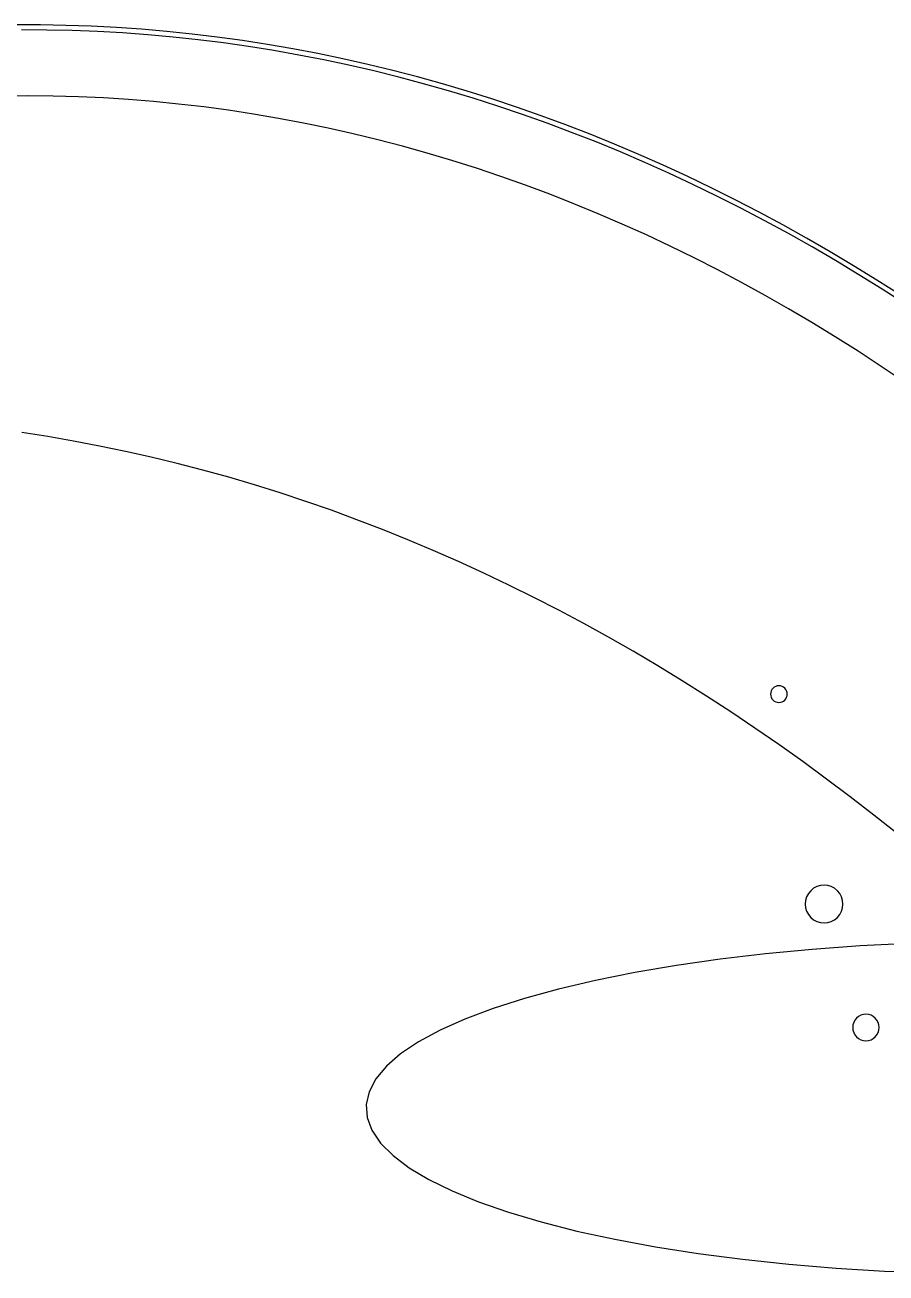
# Model space of a CAD drawing. Extents: x -1 to 217, y -22 to 302.
# Drawn here: x 107.7 to 150.9, y 239.1 to 301.6 of the extents above; entities that cross this region are included whole.
import ezdxf

# ---------------------------------------------------------------- set-up
doc = ezdxf.new("R2010")
doc.units = 0

msp = doc.modelspace()

# ---------------------------------------------------------------- linework, layer by layer
at = {"layer": 'CIRCLES'}
for p, q in [((145.114, 268.257), (145.091, 268.178)), ((145.153, 268.329), (145.114, 268.257)), ((145.205, 268.392), (145.153, 268.329)), ((145.268, 268.444), (145.205, 268.392)), ((145.34, 268.482), (145.268, 268.444)), ((145.418, 268.506), (145.34, 268.482)), ((145.5, 268.514), (145.418, 268.506)), ((145.581, 268.506), (145.5, 268.514)), ((145.659, 268.482), (145.581, 268.506)), ((145.731, 268.444), (145.659, 268.482)), ((145.794, 268.392), (145.731, 268.444)), ((145.846, 268.329), (145.794, 268.392)), ((145.885, 268.257), (145.846, 268.329)), ((145.909, 268.178), (145.885, 268.257)), ((145.091, 268.178), (145.083, 268.097)), ((145.083, 268.097), (145.091, 268.016)), ((145.091, 268.016), (145.114, 267.937)), ((145.114, 267.937), (145.153, 267.865)), ((145.153, 267.865), (145.205, 267.802)), ((145.205, 267.802), (145.268, 267.75)), ((145.268, 267.75), (145.34, 267.712)), ((145.34, 267.712), (145.418, 267.688)), ((145.418, 267.688), (145.5, 267.68)), ((145.5, 267.68), (145.581, 267.688)), ((145.581, 267.688), (145.659, 267.712)), ((145.659, 267.712), (145.731, 267.75)), ((145.731, 267.75), (145.794, 267.802)), ((145.794, 267.802), (145.846, 267.865)), ((145.846, 267.865), (145.885, 267.937)), ((145.885, 267.937), (145.909, 268.016)), ((145.917, 268.097), (145.909, 268.178)), ((145.909, 268.016), (145.917, 268.097)), ((147.096, 258.251), (146.979, 258.108)), ((147.239, 258.369), (147.096, 258.251)), ((147.403, 258.456), (147.239, 258.369)), ((147.58, 258.51), (147.403, 258.456)), ((147.764, 258.528), (147.58, 258.51)), ((147.949, 258.51), (147.764, 258.528)), ((148.126, 258.456), (147.949, 258.51)), ((148.29, 258.369), (148.126, 258.456)), ((148.433, 258.251), (148.29, 258.369)), ((148.55, 258.108), (148.433, 258.251)), ((146.837, 257.767), (146.819, 257.583)), ((146.891, 257.945), (146.837, 257.767)), ((146.979, 258.108), (146.891, 257.945)), ((148.638, 257.945), (148.55, 258.108)), ((148.692, 257.767), (148.638, 257.945)), ((148.71, 257.583), (148.692, 257.767)), ((146.819, 257.583), (146.837, 257.399)), ((146.837, 257.399), (146.891, 257.221)), ((146.891, 257.221), (146.979, 257.058)), ((146.979, 257.058), (147.096, 256.915)), ((148.433, 256.915), (148.55, 257.058)), ((148.55, 257.058), (148.638, 257.221)), ((148.638, 257.221), (148.692, 257.399)), ((148.692, 257.399), (148.71, 257.583)), ((147.096, 256.915), (147.239, 256.797)), ((147.239, 256.797), (147.403, 256.71)), ((147.403, 256.71), (147.58, 256.656)), ((147.58, 256.656), (147.764, 256.638)), ((147.764, 256.638), (147.949, 256.656)), ((147.949, 256.656), (148.126, 256.71)), ((148.126, 256.71), (148.29, 256.797)), ((148.29, 256.797), (148.433, 256.915)), ((149.606, 252.01), (149.491, 251.949)), ((149.73, 252.048), (149.606, 252.01)), ((149.86, 252.061), (149.73, 252.048)), ((149.99, 252.048), (149.86, 252.061)), ((150.114, 252.01), (149.99, 252.048)), ((150.229, 251.949), (150.114, 252.01)), ((149.208, 251.526), (149.196, 251.397)), ((149.196, 251.397), (149.208, 251.267)), ((149.246, 251.651), (149.208, 251.526)), ((149.308, 251.766), (149.246, 251.651)), ((149.39, 251.866), (149.308, 251.766)), ((149.491, 251.949), (149.39, 251.866)), ((150.33, 251.866), (150.229, 251.949)), ((150.412, 251.766), (150.33, 251.866)), ((150.474, 251.651), (150.412, 251.766)), ((150.512, 251.526), (150.474, 251.651)), ((150.524, 251.397), (150.512, 251.526)), ((150.512, 251.267), (150.524, 251.397)), ((149.208, 251.267), (149.246, 251.142)), ((149.246, 251.142), (149.308, 251.027)), ((149.308, 251.027), (149.39, 250.927)), ((149.39, 250.927), (149.491, 250.844)), ((149.491, 250.844), (149.606, 250.783)), ((149.606, 250.783), (149.73, 250.745)), ((149.73, 250.745), (149.86, 250.732)), ((149.86, 250.732), (149.99, 250.745)), ((149.99, 250.745), (150.114, 250.783)), ((150.114, 250.783), (150.229, 250.844)), ((150.229, 250.844), (150.33, 250.927)), ((150.33, 250.927), (150.412, 251.027)), ((150.412, 251.027), (150.474, 251.142)), ((150.474, 251.142), (150.512, 251.267))]:
    msp.add_line(p, q, dxfattribs=at)
at = {"layer": 'ELLIPSES'}
for p, q in [((108.519, 301.618), (107.253, 301.618)), ((108.835, 301.365), (107.57, 301.37)), ((109.785, 301.597), (108.519, 301.618)), ((110.101, 301.337), (108.835, 301.365)), ((111.051, 301.553), (109.785, 301.597)), ((112.316, 301.488), (111.051, 301.553)), ((113.581, 301.401), (112.316, 301.488)), ((114.845, 301.292), (113.581, 301.401)), ((111.366, 301.288), (110.101, 301.337)), ((112.63, 301.217), (111.366, 301.288)), ((113.894, 301.125), (112.63, 301.217)), ((115.157, 301.01), (113.894, 301.125)), ((116.108, 301.162), (114.845, 301.292)), ((116.419, 300.874), (115.157, 301.01)), ((117.369, 301.009), (116.108, 301.162)), ((117.68, 300.716), (116.419, 300.874)), ((118.63, 300.835), (117.369, 301.009)), ((119.889, 300.64), (118.63, 300.835)), ((118.94, 300.536), (117.68, 300.716)), ((120.198, 300.335), (118.94, 300.536)), ((121.147, 300.423), (119.889, 300.64)), ((121.455, 300.112), (120.198, 300.335)), ((122.402, 300.184), (121.147, 300.423)), ((122.709, 299.867), (121.455, 300.112)), ((123.656, 299.923), (122.402, 300.184)), ((123.962, 299.601), (122.709, 299.867)), ((124.908, 299.642), (123.656, 299.923)), ((125.212, 299.313), (123.962, 299.601)), ((126.157, 299.338), (124.908, 299.642)), ((126.461, 299.003), (125.212, 299.313)), ((127.404, 299.013), (126.157, 299.338)), ((127.706, 298.673), (126.461, 299.003)), ((128.648, 298.667), (127.404, 299.013)), ((128.949, 298.32), (127.706, 298.673)), ((129.89, 298.299), (128.648, 298.667)), ((130.189, 297.946), (128.949, 298.32)), ((131.129, 297.91), (129.89, 298.299)), ((107.901, 298.062), (106.644, 298.051)), ((109.157, 298.051), (107.901, 298.062)), ((110.414, 298.017), (109.157, 298.051)), ((111.67, 297.961), (110.414, 298.017)), ((112.926, 297.882), (111.67, 297.961)), ((114.181, 297.782), (112.926, 297.882)), ((115.435, 297.658), (114.181, 297.782)), ((116.689, 297.512), (115.435, 297.658)), ((131.427, 297.551), (130.189, 297.946)), ((132.364, 297.5), (131.129, 297.91)), ((117.94, 297.344), (116.689, 297.512)), ((119.191, 297.154), (117.94, 297.344)), ((120.44, 296.941), (119.191, 297.154)), ((132.661, 297.135), (131.427, 297.551)), ((133.596, 297.069), (132.364, 297.5)), ((133.891, 296.697), (132.661, 297.135)), ((134.825, 296.616), (133.596, 297.069)), ((121.687, 296.706), (120.44, 296.941)), ((122.932, 296.449), (121.687, 296.706)), ((124.175, 296.17), (122.932, 296.449)), ((135.118, 296.238), (133.891, 296.697)), ((136.05, 296.142), (134.825, 296.616)), ((125.416, 295.868), (124.175, 296.17)), ((126.654, 295.544), (125.416, 295.868)), ((136.342, 295.758), (135.118, 296.238)), ((137.271, 295.647), (136.05, 296.142)), ((137.561, 295.257), (136.342, 295.758)), ((127.889, 295.198), (126.654, 295.544)), ((129.122, 294.831), (127.889, 295.198)), ((138.488, 295.132), (137.271, 295.647)), ((138.777, 294.735), (137.561, 295.257)), ((139.702, 294.595), (138.488, 295.132)), ((130.352, 294.441), (129.122, 294.831)), ((139.988, 294.192), (138.777, 294.735)), ((140.911, 294.038), (139.702, 294.595)), ((131.578, 294.029), (130.352, 294.441)), ((132.801, 293.595), (131.578, 294.029)), ((141.195, 293.628), (139.988, 294.192)), ((142.115, 293.459), (140.911, 294.038)), ((134.021, 293.14), (132.801, 293.595)), ((142.398, 293.044), (141.195, 293.628)), ((143.315, 292.861), (142.115, 293.459)), ((135.237, 292.663), (134.021, 293.14)), ((136.449, 292.164), (135.237, 292.663)), ((143.596, 292.438), (142.398, 293.044)), ((144.51, 292.241), (143.315, 292.861)), ((137.657, 291.644), (136.449, 292.164)), ((144.789, 291.812), (143.596, 292.438)), ((145.7, 291.601), (144.51, 292.241)), ((138.861, 291.102), (137.657, 291.644)), ((145.977, 291.166), (144.789, 291.812)), ((146.886, 290.941), (145.7, 291.601)), ((140.06, 290.538), (138.861, 291.102)), ((147.16, 290.499), (145.977, 291.166)), ((148.065, 290.26), (146.886, 290.941)), ((141.255, 289.954), (140.06, 290.538)), ((148.338, 289.812), (147.16, 290.499)), ((149.24, 289.559), (148.065, 290.26)), ((142.445, 289.348), (141.255, 289.954)), ((149.51, 289.104), (148.338, 289.812)), ((150.409, 288.838), (149.24, 289.559)), ((143.63, 288.721), (142.445, 289.348)), ((150.677, 288.377), (149.51, 289.104)), ((144.811, 288.072), (143.63, 288.721)), ((151.572, 288.097), (150.409, 288.838)), ((151.838, 287.629), (150.677, 288.377)), ((145.986, 287.403), (144.811, 288.072)), ((147.155, 286.713), (145.986, 287.403)), ((148.319, 286.002), (147.155, 286.713)), ((149.477, 285.27), (148.319, 286.002)), ((150.63, 284.517), (149.477, 285.27)), ((151.776, 283.744), (150.63, 284.517)), ((108.876, 280.995), (107.576, 281.196)), ((110.175, 280.772), (108.876, 280.995)), ((111.473, 280.526), (110.175, 280.772)), ((112.77, 280.258), (111.473, 280.526)), ((114.067, 279.967), (112.77, 280.258)), ((115.361, 279.654), (114.067, 279.967)), ((116.654, 279.318), (115.361, 279.654)), ((117.946, 278.96), (116.654, 279.318)), ((119.235, 278.579), (117.946, 278.96)), ((120.522, 278.177), (119.235, 278.579)), ((121.807, 277.752), (120.522, 278.177)), ((123.089, 277.305), (121.807, 277.752)), ((124.368, 276.836), (123.089, 277.305)), ((125.644, 276.344), (124.368, 276.836)), ((126.917, 275.831), (125.644, 276.344)), ((128.187, 275.297), (126.917, 275.831)), ((129.453, 274.74), (128.187, 275.297)), ((130.716, 274.162), (129.453, 274.74)), ((131.974, 273.562), (130.716, 274.162)), ((133.228, 272.94), (131.974, 273.562)), ((134.478, 272.297), (133.228, 272.94)), ((135.724, 271.633), (134.478, 272.297)), ((136.964, 270.948), (135.724, 271.633)), ((138.2, 270.241), (136.964, 270.948)), ((139.431, 269.514), (138.2, 270.241)), ((140.656, 268.766), (139.431, 269.514)), ((141.876, 267.997), (140.656, 268.766)), ((143.091, 267.207), (141.876, 267.997)), ((144.299, 266.397), (143.091, 267.207)), ((145.501, 265.566), (144.299, 266.397)), ((146.698, 264.715), (145.501, 265.566)), ((147.887, 263.844), (146.698, 264.715)), ((149.071, 262.953), (147.887, 263.844)), ((150.247, 262.042), (149.071, 262.953)), ((151.417, 261.111), (150.247, 262.042)), ((144.826, 255.09), (142.555, 254.822)), ((147.17, 255.311), (144.826, 255.09)), ((149.574, 255.484), (147.17, 255.311)), ((152.022, 255.609), (149.574, 255.484)), ((140.37, 254.51), (138.286, 254.155)), ((142.555, 254.822), (140.37, 254.51)), ((138.286, 254.155), (136.314, 253.759)), ((134.466, 253.325), (132.754, 252.855)), ((136.314, 253.759), (134.466, 253.325)), ((132.754, 252.855), (131.188, 252.352)), ((131.188, 252.352), (129.777, 251.819)), ((129.777, 251.819), (128.529, 251.259)), ((128.529, 251.259), (127.453, 250.676)), ((127.453, 250.676), (126.554, 250.073)), ((126.554, 250.073), (125.839, 249.454)), ((125.839, 249.454), (125.31, 248.822)), ((125.31, 248.822), (124.973, 248.182)), ((124.973, 248.182), (124.828, 247.536)), ((124.828, 247.536), (124.876, 246.89)), ((124.876, 246.89), (125.118, 246.247)), ((125.118, 246.247), (125.551, 245.611)), ((125.551, 245.611), (126.173, 244.985)), ((126.173, 244.985), (126.981, 244.373)), ((126.981, 244.373), (127.969, 243.78)), ((127.969, 243.78), (129.132, 243.208)), ((129.132, 243.208), (130.462, 242.661)), ((130.462, 242.661), (131.952, 242.143)), ((131.952, 242.143), (133.592, 241.656)), ((133.592, 241.656), (135.374, 241.203)), ((135.374, 241.203), (137.285, 240.788)), ((137.285, 240.788), (139.315, 240.412)), ((139.315, 240.412), (141.451, 240.078)), ((141.451, 240.078), (143.68, 239.788)), ((143.68, 239.788), (145.99, 239.543)), ((145.99, 239.543), (148.366, 239.346)), ((148.366, 239.346), (150.793, 239.197)), ((150.793, 239.197), (153.258, 239.097))]:
    msp.add_line(p, q, dxfattribs=at)

doc.saveas('drawing.dxf')
